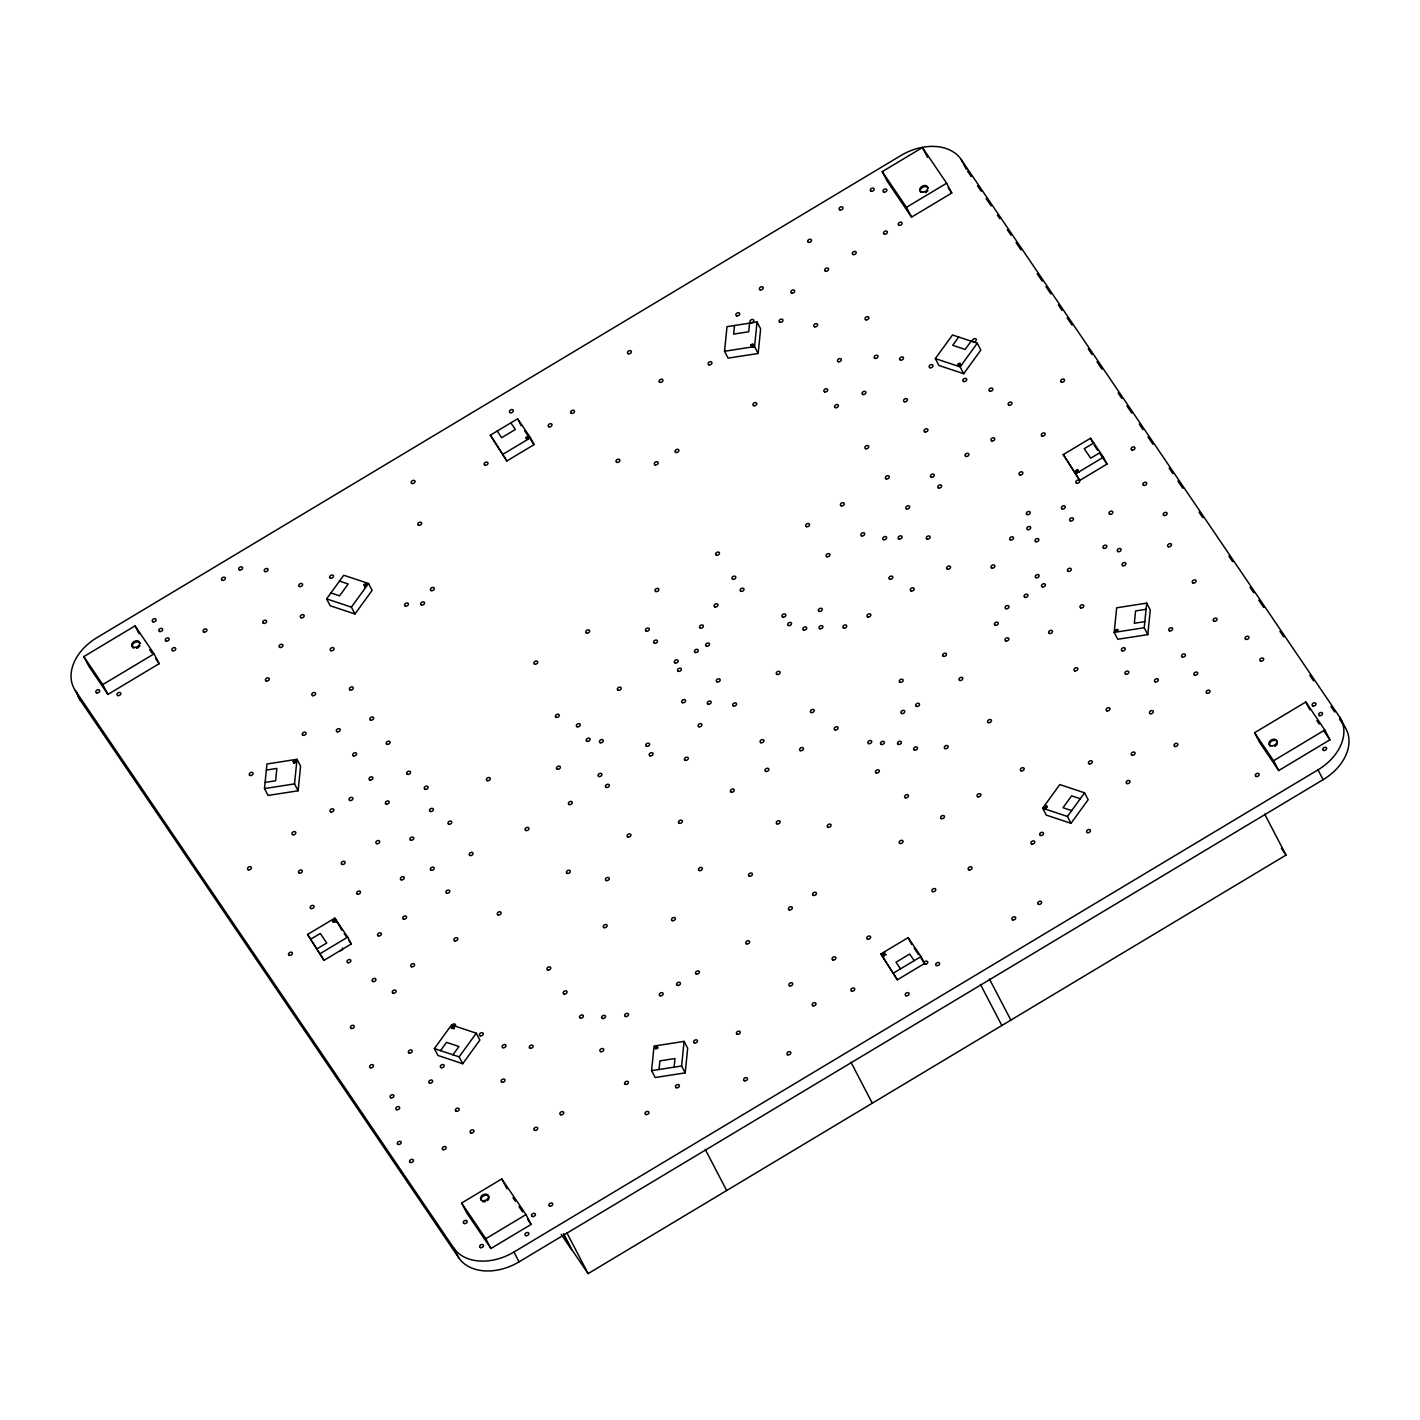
<?xml version="1.0" encoding="UTF-8"?>
<svg xmlns="http://www.w3.org/2000/svg" width="1420" height="1420" viewBox="0 0 1420 1420"><rect width="100%" height="100%" fill="white"/><g stroke="black" fill="none" stroke-linecap="round" stroke-linejoin="round"><path stroke-width="1.5" d="M264.493 788.561L266.96 763.978L296.993 759.309L300.578 766.179L298.111 790.78L268.078 795.448L264.493 788.561L294.526 783.911L298.111 790.78M294.526 783.911L296.993 759.309M651.585 1070.662L654.052 1046.061L684.085 1041.392L687.67 1048.262L685.203 1072.863L655.17 1077.531L651.585 1070.662L681.618 1065.994L685.203 1072.863M724.537 351.255L727.004 326.653L757.037 321.985L760.623 328.872L758.156 353.473L728.105 358.124L724.537 351.255L754.57 346.586L758.156 353.473M659.04 1069.491L659.892 1060.882L674.979 1058.539L674.109 1067.148M734.513 325.499L733.643 334.108L748.731 331.765L749.582 323.156M681.618 1065.994L684.085 1041.392M754.57 346.586L757.037 321.985M1114.185 632.397L1116.67 607.795L1146.703 603.127L1150.271 610.014L1147.804 634.616L1117.771 639.266L1114.185 632.397L1144.218 627.729L1147.804 634.616M1144.218 627.729L1146.703 603.127M293.78 763.339L296.105 761.865M336.007 922.343L335.049 921.047L333.15 922.237M526.5 439.366L529.128 438.034M454.453 1028.825C444.034 1026.163 459.672 1025.151 451.489 1028.577M1079.271 472.203L1077.531 471.032L1077.017 473.339M958.606 365.739L960.133 364.567L961.553 365.526M655.649 1048.812L658.188 1047.8M1115.783 631.208C1122.013 627.232 1110.582 631.509 1118.144 630.196M326.6 598.867L343.764 575.242L368.543 583.496L372.111 590.383L354.964 614.008L330.185 605.754L326.6 598.867L351.379 607.139L354.964 614.008M351.379 607.139L368.543 583.496M434.36 1048.599L451.524 1024.956L476.286 1033.21L479.871 1040.097L462.725 1063.722L437.946 1055.468L434.36 1048.599L459.139 1056.853L462.725 1063.722M935.336 358.586L952.5 334.96L977.279 343.214L980.847 350.083L963.701 373.726L938.922 365.472L935.336 358.586L960.115 366.857L963.701 373.726M440.502 1050.64L446.519 1042.369L458.944 1046.522L452.945 1054.794M958.695 337.019L952.678 345.291L965.121 349.444L971.12 341.173M459.139 1056.853L476.286 1033.21M960.115 366.857L977.279 343.214M1042.653 808.211L1059.817 784.568L1084.578 792.822L1088.164 799.708L1070.999 823.334L1046.238 815.08L1042.653 808.211L1067.432 816.465L1070.999 823.334M1067.432 816.465L1084.578 792.822M753.984 347.208L753.452 345.291L751.499 347.119M882.246 171.642L922.432 147.556L946.643 183.215L951.755 193.031L911.569 217.136L887.358 181.476L882.246 171.642L906.457 207.32L911.569 217.136M83.816 656.608L135.042 625.883L154.035 653.875L159.146 663.69L107.938 694.416L88.927 666.424L83.816 656.608L102.808 684.582L107.938 694.416M490.379 435.141L517.625 418.793L530.494 437.768L534.08 444.637L506.834 460.985L490.379 435.141L506.834 460.985M75.331 690.653L75.384 690.617A47.73 34.275 -27.5 0 1 96.879 637.686L900.972 155.49A47.73 34.275 -27.5 0 1 961.145 159.43L1339.557 716.887L1344.669 726.703A47.73 34.275 -27.5 0 1 1323.12 779.669L519.028 1261.865A47.73 34.275 -27.5 0 1 458.855 1257.925L453.796 1248.073L75.384 690.617L80.443 700.468L458.855 1257.925M102.808 684.582L154.035 653.875M80.443 700.468L80.496 700.433A47.73 34.275 -27.5 0 1 76.84 692.268M906.457 207.32L946.643 183.215M503.248 454.098L530.494 437.768M1063.296 454.578L1090.542 438.248L1103.429 457.204L1106.996 464.091L1079.75 480.422L1063.296 454.578L1079.75 480.422M1093.755 442.987L1084.223 448.702L1090.684 458.216L1100.234 452.501M307.572 934.484L334.818 918.136L347.687 937.111L351.272 943.981L324.026 960.328L307.572 934.484L324.026 960.328M1076.182 473.552L1103.429 457.204M310.767 939.188L320.299 933.472L326.76 942.986L317.228 948.702M320.441 953.459L347.687 937.111M461.606 1203.024L501.792 1178.937L526.003 1214.597L531.115 1224.413L490.929 1248.517L466.718 1212.857L461.606 1203.024L485.817 1238.701L490.929 1248.517M880.897 953.956L908.143 937.608L921.012 956.583L924.597 963.452L897.351 979.8L880.897 953.956L897.351 979.8M1254.588 732.738L1305.814 702.012L1324.807 730.004L1329.919 739.82L1278.71 770.545L1259.717 742.553L1254.588 732.738L1273.598 760.712L1278.71 770.545M893.766 972.931L921.012 956.583M453.743 1248.109L453.796 1248.073A47.73 34.275 -27.5 0 0 513.916 1252.049L1318.008 769.835A47.73 34.275 -27.5 0 0 1339.557 716.887M1273.598 760.712L1324.807 730.004M485.817 1238.701L526.003 1214.597M563.616 1233.873L571.763 1249.529L588.111 1273.616L1286.023 855.088L1264.652 814.033M1146.082 609.286L1135.574 610.919L1134.331 623.273L1144.84 621.64M266.356 770.066L276.864 768.433L275.622 780.787L265.114 782.42M1047.09 806.986L1045.138 808.814M1080.301 798.732L1071.621 795.839L1063.012 807.714L1071.692 810.607M339.504 581.099L348.184 583.993L339.558 595.85L330.895 592.974M367.123 585.164L364.993 585.555L364.656 587.063M883.985 956.565L883.808 954.702L886.293 954.808M967.499 171.092L971.244 176.595M977.475 185.754L981.202 191.256M986.172 198.587L991.16 205.918M997.39 215.095L999.875 218.769M1007.348 229.756L1011.075 235.258M1016.045 242.607L1021.033 249.938M1037.221 273.776L1042.191 281.107M1045.937 286.609L1050.906 293.94M1058.379 304.945L1062.107 310.447M1067.094 317.778L1072.064 325.109M1088.253 348.947L1091.98 354.45M1096.968 361.798L1101.938 369.129M1118.126 392.967L1121.853 398.47M1126.841 405.8L1131.811 413.131M1139.284 424.136L1143.011 429.639M1147.999 436.969L1152.969 444.3M1169.157 468.138L1172.902 473.641M1177.872 480.99L1182.86 488.32M1199.03 512.159L1202.775 517.661M1228.903 556.161L1232.649 561.663M1250.062 587.347L1253.807 592.832M1258.777 600.181L1263.764 607.511M1279.935 631.35L1283.68 636.852M1309.826 675.352L1313.553 680.854M1330.984 706.539L1334.711 712.023M1339.699 719.372L1344.669 726.703M1316.872 720.579L1319.233 724.076M1323.99 731.069L1329.919 739.82M948.134 187.688L951.755 193.031M1094.128 445.117L1097.642 450.282M1099.985 453.743L1106.996 464.091M1281.355 848.202L1286.023 855.088M914.054 947.939L918.74 954.844M921.083 958.287L924.597 963.452M914.214 960.665L909.705 954.027L896.02 962.227L900.528 968.866M524.708 430.846L528.222 436.011M530.565 439.472L534.08 444.637M510.863 422.84L515.371 429.479L501.686 437.68L497.178 431.041M561.131 1234.299L571.639 1249.795L563.509 1234.157M341.9 930.189L334.818 918.136M344.243 933.632L346.586 937.094M348.93 940.537L351.272 943.981M149.65 649.703L152.029 653.2M155.596 658.436L159.146 663.69M512.975 1197.663L515.389 1201.231M519.028 1206.592L522.649 1211.934M527.495 1219.07L531.115 1224.413M1305.814 702.012L1309.914 709.876M1318.008 769.835L1323.12 779.669M961.145 159.43L966.257 169.246M1090.542 438.248L1093.222 443.395M922.432 147.556L927.562 157.371M989.456 979.055L1010.845 1020.11M980.474 984.45L1001.845 1025.506M908.143 937.608L911.711 944.495M517.625 418.793L521.193 425.663M850.917 1062.142L872.288 1103.198M705.278 1149.472L726.667 1190.528M566.74 1232.56L588.111 1273.616M501.792 1178.937L506.922 1188.753M513.969 1252.014L519.028 1261.865M135.042 625.883L139.142 633.746M342.522 948.028A2.077 1.491 -27.5 0 1 339.628 950.637M451.649 1025.861A2.077 1.491 -27.5 0 1 453.761 1023.962A2.077 1.491 -27.5 0 1 455.554 1025.258A2.077 1.491 -27.5 0 1 453.442 1027.157M481.273 1200.379A4.242 3.053 -27.5 0 1 485.374 1195.232A4.242 3.053 -27.5 0 1 488.693 1199.137M488.107 1199.971A4.242 3.053 -27.5 0 1 487.309 1200.699M485.338 1201.657A4.242 3.053 -27.5 0 1 482.427 1201.515M1277.432 743.37A4.242 3.053 -27.5 0 1 1276.491 745.074M1275.71 745.802A4.242 3.053 -27.5 0 1 1274.752 746.37M1270.119 746.121A4.242 3.053 -27.5 0 1 1271.716 741.098A4.242 3.053 -27.5 0 1 1277.29 741.737M927.899 190.546A4.242 3.053 -27.5 0 1 927.313 191.363M926.514 192.09A4.242 3.053 -27.5 0 1 925.574 192.676M920.941 192.428A4.242 3.053 -27.5 0 1 922.538 187.387A4.242 3.053 -27.5 0 1 928.112 188.026M139.87 645.816A4.242 3.053 -27.5 0 1 139.284 646.632M138.503 647.36A4.242 3.053 -27.5 0 1 136.515 648.337M133.604 648.177A4.242 3.053 -27.5 0 1 134.066 642.976A4.242 3.053 -27.5 0 1 140.101 643.295M293.141 761.635C295.094 765.984 297.454 757.428 293.141 761.635M363.857 584.791C365.81 589.158 368.17 580.585 363.857 584.791M332.44 920.852C334.392 925.219 336.753 916.663 332.44 920.852M525.861 437.662C527.814 442.028 530.175 433.455 525.861 437.662M750.825 345.113C752.778 349.462 755.156 340.906 750.825 345.113M654.922 1047.428C656.874 1051.794 659.235 1043.221 654.922 1047.428M957.896 364.372C959.849 368.721 962.21 360.165 957.896 364.372M882.672 953.938C884.624 958.305 886.985 949.749 882.672 953.938M1075.685 470.712C1077.638 475.079 1079.999 466.523 1075.685 470.712M1044.463 806.808C1046.416 811.157 1048.776 802.602 1044.463 806.808M760.907 742.713A2.077 1.491 -27.5 0 0 763.96 740.867A2.077 1.491 -27.5 0 0 761.173 739.944A2.077 1.491 -27.5 0 0 760.907 742.713M777.042 674.447A2.077 1.491 -27.5 0 0 780.112 672.601A2.077 1.491 -27.5 0 0 777.326 671.678A2.077 1.491 -27.5 0 0 777.042 674.447M650.005 755.83A2.077 1.491 -27.5 0 0 653.076 753.984A2.077 1.491 -27.5 0 0 650.271 753.061A2.077 1.491 -27.5 0 0 650.005 755.83M871.117 191.203A2.077 1.491 -27.5 0 0 874.17 189.357A2.077 1.491 -27.5 0 0 871.383 188.434A2.077 1.491 -27.5 0 0 871.117 191.203M172.672 650.75A2.077 1.491 -27.5 0 0 175.743 648.922A2.077 1.491 -27.5 0 0 172.956 647.981A2.077 1.491 -27.5 0 0 172.672 650.75M470.89 1132.982A2.077 1.491 -27.5 0 0 473.96 1131.136A2.077 1.491 -27.5 0 0 471.156 1130.214A2.077 1.491 -27.5 0 0 470.89 1132.982M1260.623 661.116A2.077 1.491 -27.5 0 0 1263.694 659.27A2.077 1.491 -27.5 0 0 1260.907 658.347A2.077 1.491 -27.5 0 0 1260.623 661.116M843.711 628.066A2.077 1.491 -27.5 0 0 846.764 626.22A2.077 1.491 -27.5 0 0 843.977 625.297A2.077 1.491 -27.5 0 0 843.711 628.066M736.643 315.879A2.077 1.491 -27.5 0 0 739.713 314.051A2.077 1.491 -27.5 0 0 736.927 313.11A2.077 1.491 -27.5 0 0 736.643 315.879M299.514 586.566A2.077 1.491 -27.5 0 0 302.584 584.738A2.077 1.491 -27.5 0 0 299.798 583.797A2.077 1.491 -27.5 0 0 299.514 586.566M901.718 713.514A2.077 1.491 -27.5 0 0 904.788 711.686A2.077 1.491 -27.5 0 0 902.002 710.745A2.077 1.491 -27.5 0 0 901.718 713.514M808.477 242.376A2.077 1.491 -27.5 0 0 811.53 240.548A2.077 1.491 -27.5 0 0 808.743 239.607A2.077 1.491 -27.5 0 0 808.477 242.376M899.037 225.301A2.077 1.491 -27.5 0 0 902.108 223.455A2.077 1.491 -27.5 0 0 899.322 222.532A2.077 1.491 -27.5 0 0 899.037 225.301M883.808 192.126A2.077 1.491 -27.5 0 0 886.879 190.28A2.077 1.491 -27.5 0 0 884.092 189.357A2.077 1.491 -27.5 0 0 883.808 192.126M884.341 234.123A2.077 1.491 -27.5 0 0 887.393 232.276A2.077 1.491 -27.5 0 0 884.607 231.353A2.077 1.491 -27.5 0 0 884.341 234.123M838.297 361.709A2.077 1.491 -27.5 0 0 841.35 359.863A2.077 1.491 -27.5 0 0 838.563 358.94A2.077 1.491 -27.5 0 0 838.297 361.709M708.899 364.816A2.077 1.491 -27.5 0 0 711.97 362.987A2.077 1.491 -27.5 0 0 709.183 362.047A2.077 1.491 -27.5 0 0 708.899 364.816M659.856 382.353A2.077 1.491 -27.5 0 0 662.927 380.524A2.077 1.491 -27.5 0 0 660.14 379.584A2.077 1.491 -27.5 0 0 659.856 382.353M571.443 413.362A2.077 1.491 -27.5 0 0 574.514 411.516A2.077 1.491 -27.5 0 0 571.727 410.593A2.077 1.491 -27.5 0 0 571.443 413.362M750.789 322.606A2.077 1.491 -27.5 0 0 753.86 320.778A2.077 1.491 -27.5 0 0 751.073 319.837A2.077 1.491 -27.5 0 0 750.789 322.606M628.35 353.74A2.077 1.491 -27.5 0 0 631.421 351.894A2.077 1.491 -27.5 0 0 628.634 350.971A2.077 1.491 -27.5 0 0 628.35 353.74M510.224 412.688A2.077 1.491 -27.5 0 0 513.294 410.859A2.077 1.491 -27.5 0 0 510.508 409.918A2.077 1.491 -27.5 0 0 510.224 412.688M548.972 426.834A2.077 1.491 -27.5 0 0 552.025 424.988A2.077 1.491 -27.5 0 0 549.238 424.065A2.077 1.491 -27.5 0 0 548.972 426.834M484.93 465.228A2.077 1.491 -27.5 0 0 488.001 463.399A2.077 1.491 -27.5 0 0 485.214 462.459A2.077 1.491 -27.5 0 0 484.93 465.228M412.013 483.474A2.077 1.491 -27.5 0 0 415.084 481.628A2.077 1.491 -27.5 0 0 412.297 480.705A2.077 1.491 -27.5 0 0 412.013 483.474M418.58 525.311A2.077 1.491 -27.5 0 0 421.633 523.483A2.077 1.491 -27.5 0 0 418.847 522.542A2.077 1.491 -27.5 0 0 418.58 525.311M330.434 578.171A2.077 1.491 -27.5 0 0 333.505 576.342A2.077 1.491 -27.5 0 0 330.718 575.402A2.077 1.491 -27.5 0 0 330.434 578.171M330.984 650.715A2.077 1.491 -27.5 0 0 334.055 648.869A2.077 1.491 -27.5 0 0 331.268 647.946A2.077 1.491 -27.5 0 0 330.984 650.715M266.25 680.996A2.077 1.491 -27.5 0 0 269.303 679.168A2.077 1.491 -27.5 0 0 266.516 678.227A2.077 1.491 -27.5 0 0 266.25 680.996M312.595 695.64A2.077 1.491 -27.5 0 0 315.666 693.794A2.077 1.491 -27.5 0 0 312.879 692.871A2.077 1.491 -27.5 0 0 312.595 695.64M303.063 735.258A2.077 1.491 -27.5 0 0 306.134 733.412A2.077 1.491 -27.5 0 0 303.347 732.489A2.077 1.491 -27.5 0 0 303.063 735.258M250.044 775.462A2.077 1.491 -27.5 0 0 253.115 773.616A2.077 1.491 -27.5 0 0 250.328 772.693A2.077 1.491 -27.5 0 0 250.044 775.462M292.768 834.729A2.077 1.491 -27.5 0 0 295.839 832.883A2.077 1.491 -27.5 0 0 293.052 831.96A2.077 1.491 -27.5 0 0 292.768 834.729M299.283 873.122A2.077 1.491 -27.5 0 0 302.353 871.294A2.077 1.491 -27.5 0 0 299.567 870.353A2.077 1.491 -27.5 0 0 299.283 873.122M248.322 869.785A2.077 1.491 -27.5 0 0 251.393 867.939A2.077 1.491 -27.5 0 0 248.606 867.016A2.077 1.491 -27.5 0 0 248.322 869.785M311.033 908.516A2.077 1.491 -27.5 0 0 314.104 906.688A2.077 1.491 -27.5 0 0 311.317 905.747A2.077 1.491 -27.5 0 0 311.033 908.516M289.325 955.305A2.077 1.491 -27.5 0 0 292.396 953.477A2.077 1.491 -27.5 0 0 289.609 952.536A2.077 1.491 -27.5 0 0 289.325 955.305M372.874 981.539A2.077 1.491 -27.5 0 0 375.945 979.711A2.077 1.491 -27.5 0 0 373.158 978.77A2.077 1.491 -27.5 0 0 372.874 981.539M351.219 1028.435A2.077 1.491 -27.5 0 0 354.29 1026.589A2.077 1.491 -27.5 0 0 351.503 1025.666A2.077 1.491 -27.5 0 0 351.219 1028.435M393.056 993.201A2.077 1.491 -27.5 0 0 396.127 991.355A2.077 1.491 -27.5 0 0 393.34 990.432A2.077 1.491 -27.5 0 0 393.056 993.201M378.359 935.957A2.077 1.491 -27.5 0 0 381.412 934.111A2.077 1.491 -27.5 0 0 378.625 933.188A2.077 1.491 -27.5 0 0 378.359 935.957M480.262 1035.801A2.077 1.491 -27.5 0 0 483.315 1033.973A2.077 1.491 -27.5 0 0 480.528 1033.032A2.077 1.491 -27.5 0 0 480.262 1035.801M441.123 1067.68A2.077 1.491 -27.5 0 0 444.194 1065.834A2.077 1.491 -27.5 0 0 441.407 1064.911A2.077 1.491 -27.5 0 0 441.123 1067.68M502.911 1047.711A2.077 1.491 -27.5 0 0 505.981 1045.865A2.077 1.491 -27.5 0 0 503.177 1044.943A2.077 1.491 -27.5 0 0 502.911 1047.711M530.086 1048.226A2.077 1.491 -27.5 0 0 533.157 1046.38A2.077 1.491 -27.5 0 0 530.37 1045.457A2.077 1.491 -27.5 0 0 530.086 1048.226M398.15 1144.431A2.077 1.491 -27.5 0 0 401.221 1142.585A2.077 1.491 -27.5 0 0 398.434 1141.662A2.077 1.491 -27.5 0 0 398.15 1144.431M410.38 1162.447A2.077 1.491 -27.5 0 0 413.451 1160.619A2.077 1.491 -27.5 0 0 410.664 1159.678A2.077 1.491 -27.5 0 0 410.38 1162.447M443.093 1149.65A2.077 1.491 -27.5 0 0 446.164 1147.804A2.077 1.491 -27.5 0 0 443.377 1146.881A2.077 1.491 -27.5 0 0 443.093 1149.65M501.952 1082.182A2.077 1.491 -27.5 0 0 505.023 1080.336A2.077 1.491 -27.5 0 0 502.236 1079.413A2.077 1.491 -27.5 0 0 501.952 1082.182M534.666 1130.373A2.077 1.491 -27.5 0 0 537.736 1128.527A2.077 1.491 -27.5 0 0 534.949 1127.604A2.077 1.491 -27.5 0 0 534.666 1130.373M560.687 1114.753A2.077 1.491 -27.5 0 0 563.758 1112.925A2.077 1.491 -27.5 0 0 560.971 1111.984A2.077 1.491 -27.5 0 0 560.687 1114.753M600.678 1051.67A2.077 1.491 -27.5 0 0 603.748 1049.841A2.077 1.491 -27.5 0 0 600.944 1048.901A2.077 1.491 -27.5 0 0 600.678 1051.67M532.376 1216.496A2.077 1.491 -27.5 0 0 535.429 1214.65A2.077 1.491 -27.5 0 0 532.642 1213.727A2.077 1.491 -27.5 0 0 532.376 1216.496M549.664 1206.112A2.077 1.491 -27.5 0 0 552.735 1204.284A2.077 1.491 -27.5 0 0 549.948 1203.343A2.077 1.491 -27.5 0 0 549.664 1206.112M625.368 1084.383A2.077 1.491 -27.5 0 0 628.439 1082.537A2.077 1.491 -27.5 0 0 625.652 1081.614A2.077 1.491 -27.5 0 0 625.368 1084.383M645.834 1114.54A2.077 1.491 -27.5 0 0 648.904 1112.712A2.077 1.491 -27.5 0 0 646.118 1111.771A2.077 1.491 -27.5 0 0 645.834 1114.54M676.328 1087.72A2.077 1.491 -27.5 0 0 679.399 1085.892A2.077 1.491 -27.5 0 0 676.594 1084.951A2.077 1.491 -27.5 0 0 676.328 1087.72M694.433 1042.955A2.077 1.491 -27.5 0 0 697.504 1041.126A2.077 1.491 -27.5 0 0 694.717 1040.185A2.077 1.491 -27.5 0 0 694.433 1042.955M737.211 1034.257A2.077 1.491 -27.5 0 0 740.281 1032.411A2.077 1.491 -27.5 0 0 737.495 1031.488A2.077 1.491 -27.5 0 0 737.211 1034.257M787.763 1054.794A2.077 1.491 -27.5 0 0 790.833 1052.948A2.077 1.491 -27.5 0 0 788.047 1052.025A2.077 1.491 -27.5 0 0 787.763 1054.794M744.453 1080.78A2.077 1.491 -27.5 0 0 747.506 1078.934A2.077 1.491 -27.5 0 0 744.719 1078.011A2.077 1.491 -27.5 0 0 744.453 1080.78M906.031 995.757A2.077 1.491 -27.5 0 0 909.084 993.911A2.077 1.491 -27.5 0 0 906.297 992.988A2.077 1.491 -27.5 0 0 906.031 995.757M867.584 939.135A2.077 1.491 -27.5 0 0 870.655 937.289A2.077 1.491 -27.5 0 0 867.868 936.366A2.077 1.491 -27.5 0 0 867.584 939.135M832.848 959.956A2.077 1.491 -27.5 0 0 835.918 958.127A2.077 1.491 -27.5 0 0 833.132 957.186A2.077 1.491 -27.5 0 0 832.848 959.956M789.662 985.853A2.077 1.491 -27.5 0 0 792.733 984.024A2.077 1.491 -27.5 0 0 789.946 983.084A2.077 1.491 -27.5 0 0 789.662 985.853M1040.452 835.457A2.077 1.491 -27.5 0 0 1043.522 833.611A2.077 1.491 -27.5 0 0 1040.736 832.688A2.077 1.491 -27.5 0 0 1040.452 835.457M1012.691 919.911A2.077 1.491 -27.5 0 0 1015.744 918.066A2.077 1.491 -27.5 0 0 1012.957 917.143A2.077 1.491 -27.5 0 0 1012.691 919.911M1038.57 904.398A2.077 1.491 -27.5 0 0 1041.641 902.552A2.077 1.491 -27.5 0 0 1038.836 901.629A2.077 1.491 -27.5 0 0 1038.57 904.398M1031.719 844.03A2.077 1.491 -27.5 0 0 1034.79 842.202A2.077 1.491 -27.5 0 0 1031.985 841.261A2.077 1.491 -27.5 0 0 1031.719 844.03M1089.246 763.889A2.077 1.491 -27.5 0 0 1092.317 762.043A2.077 1.491 -27.5 0 0 1089.531 761.12A2.077 1.491 -27.5 0 0 1089.246 763.889M1087.436 832.635A2.077 1.491 -27.5 0 0 1090.507 830.806A2.077 1.491 -27.5 0 0 1087.702 829.866A2.077 1.491 -27.5 0 0 1087.436 832.635M1126.965 783.574A2.077 1.491 -27.5 0 0 1130.036 781.745A2.077 1.491 -27.5 0 0 1127.249 780.805A2.077 1.491 -27.5 0 0 1126.965 783.574M1106.926 710.852A2.077 1.491 -27.5 0 0 1109.996 709.006A2.077 1.491 -27.5 0 0 1107.192 708.083A2.077 1.491 -27.5 0 0 1106.926 710.852M1150.253 713.692A2.077 1.491 -27.5 0 0 1153.324 711.846A2.077 1.491 -27.5 0 0 1150.537 710.923A2.077 1.491 -27.5 0 0 1150.253 713.692M1132.024 755.174A2.077 1.491 -27.5 0 0 1135.095 753.346A2.077 1.491 -27.5 0 0 1132.308 752.405A2.077 1.491 -27.5 0 0 1132.024 755.174M1174.819 746.476A2.077 1.491 -27.5 0 0 1177.872 744.63A2.077 1.491 -27.5 0 0 1175.085 743.707A2.077 1.491 -27.5 0 0 1174.819 746.476M1319.499 715.627A2.077 1.491 -27.5 0 0 1322.553 713.798A2.077 1.491 -27.5 0 0 1319.766 712.858A2.077 1.491 -27.5 0 0 1319.499 715.627M1312.932 705.953A2.077 1.491 -27.5 0 0 1315.985 704.125A2.077 1.491 -27.5 0 0 1313.198 703.184A2.077 1.491 -27.5 0 0 1312.932 705.953M1206.947 693.297A2.077 1.491 -27.5 0 0 1210.017 691.451A2.077 1.491 -27.5 0 0 1207.231 690.528A2.077 1.491 -27.5 0 0 1206.947 693.297M1194.664 675.174A2.077 1.491 -27.5 0 0 1197.717 673.346A2.077 1.491 -27.5 0 0 1194.93 672.405A2.077 1.491 -27.5 0 0 1194.664 675.174M1182.363 657.069A2.077 1.491 -27.5 0 0 1185.434 655.223A2.077 1.491 -27.5 0 0 1182.629 654.3A2.077 1.491 -27.5 0 0 1182.363 657.069M1155.276 681.848A2.077 1.491 -27.5 0 0 1158.347 680.003A2.077 1.491 -27.5 0 0 1155.56 679.079A2.077 1.491 -27.5 0 0 1155.276 681.848M1169.547 630.853A2.077 1.491 -27.5 0 0 1172.618 629.007A2.077 1.491 -27.5 0 0 1169.831 628.084A2.077 1.491 -27.5 0 0 1169.547 630.853M1125.74 674.198A2.077 1.491 -27.5 0 0 1128.811 672.352A2.077 1.491 -27.5 0 0 1126.024 671.429A2.077 1.491 -27.5 0 0 1125.74 674.198M1122.173 650.857A2.077 1.491 -27.5 0 0 1125.244 649.011A2.077 1.491 -27.5 0 0 1122.439 648.088A2.077 1.491 -27.5 0 0 1122.173 650.857M1118.055 551.617A2.077 1.491 -27.5 0 0 1121.125 549.771A2.077 1.491 -27.5 0 0 1118.339 548.848A2.077 1.491 -27.5 0 0 1118.055 551.617M1122.83 565.71A2.077 1.491 -27.5 0 0 1125.9 563.864A2.077 1.491 -27.5 0 0 1123.113 562.941A2.077 1.491 -27.5 0 0 1122.83 565.71M1168.447 546.753A2.077 1.491 -27.5 0 0 1171.5 544.925A2.077 1.491 -27.5 0 0 1168.713 543.984A2.077 1.491 -27.5 0 0 1168.447 546.753M1193.031 582.999A2.077 1.491 -27.5 0 0 1196.101 581.153A2.077 1.491 -27.5 0 0 1193.315 580.23A2.077 1.491 -27.5 0 0 1193.031 582.999M1103.748 548.315A2.077 1.491 -27.5 0 0 1106.819 546.487A2.077 1.491 -27.5 0 0 1104.032 545.546A2.077 1.491 -27.5 0 0 1103.748 548.315M1068.213 571.372A2.077 1.491 -27.5 0 0 1071.283 569.526A2.077 1.491 -27.5 0 0 1068.497 568.603A2.077 1.491 -27.5 0 0 1068.213 571.372M1042.333 586.886A2.077 1.491 -27.5 0 0 1045.404 585.04A2.077 1.491 -27.5 0 0 1042.6 584.117A2.077 1.491 -27.5 0 0 1042.333 586.886M1074.798 670.861A2.077 1.491 -27.5 0 0 1077.851 669.015A2.077 1.491 -27.5 0 0 1075.064 668.092A2.077 1.491 -27.5 0 0 1074.798 670.861M1049.416 633.48A2.077 1.491 -27.5 0 0 1052.486 631.651A2.077 1.491 -27.5 0 0 1049.699 630.711A2.077 1.491 -27.5 0 0 1049.416 633.48M1080.744 607.902A2.077 1.491 -27.5 0 0 1083.815 606.056A2.077 1.491 -27.5 0 0 1081.028 605.133A2.077 1.491 -27.5 0 0 1080.744 607.902M1109.783 514.271A2.077 1.491 -27.5 0 0 1112.836 512.442A2.077 1.491 -27.5 0 0 1110.049 511.502A2.077 1.491 -27.5 0 0 1109.783 514.271M1131.9 450.016A2.077 1.491 -27.5 0 0 1134.97 448.188A2.077 1.491 -27.5 0 0 1132.184 447.247A2.077 1.491 -27.5 0 0 1131.9 450.016M1143.668 485.409A2.077 1.491 -27.5 0 0 1146.721 483.563A2.077 1.491 -27.5 0 0 1143.934 482.64A2.077 1.491 -27.5 0 0 1143.668 485.409M1164.081 515.478A2.077 1.491 -27.5 0 0 1167.133 513.632A2.077 1.491 -27.5 0 0 1164.347 512.709A2.077 1.491 -27.5 0 0 1164.081 515.478M1061.486 382.14A2.077 1.491 -27.5 0 0 1064.556 380.294A2.077 1.491 -27.5 0 0 1061.769 379.371A2.077 1.491 -27.5 0 0 1061.486 382.14M1008.928 405.25A2.077 1.491 -27.5 0 0 1011.998 403.404A2.077 1.491 -27.5 0 0 1009.212 402.481A2.077 1.491 -27.5 0 0 1008.928 405.25M989.829 391.21A2.077 1.491 -27.5 0 0 992.882 389.382A2.077 1.491 -27.5 0 0 990.095 388.441A2.077 1.491 -27.5 0 0 989.829 391.21M963.683 381.536A2.077 1.491 -27.5 0 0 966.754 379.69A2.077 1.491 -27.5 0 0 963.967 378.749A2.077 1.491 -27.5 0 0 963.683 381.536M973.286 341.741A2.077 1.491 -27.5 0 0 976.356 339.895A2.077 1.491 -27.5 0 0 973.57 338.972A2.077 1.491 -27.5 0 0 973.286 341.741M929.976 367.709A2.077 1.491 -27.5 0 0 933.046 365.881A2.077 1.491 -27.5 0 0 930.242 364.94A2.077 1.491 -27.5 0 0 929.976 367.709M900.44 360.077A2.077 1.491 -27.5 0 0 903.51 358.23A2.077 1.491 -27.5 0 0 900.706 357.308A2.077 1.491 -27.5 0 0 900.44 360.077M874.951 358.39A2.077 1.491 -27.5 0 0 878.021 356.562A2.077 1.491 -27.5 0 0 875.235 355.621A2.077 1.491 -27.5 0 0 874.951 358.39M865.827 319.82A2.077 1.491 -27.5 0 0 868.898 317.991A2.077 1.491 -27.5 0 0 866.111 317.05A2.077 1.491 -27.5 0 0 865.827 319.82M947.477 569.154A2.077 1.491 -27.5 0 0 950.548 567.326A2.077 1.491 -27.5 0 0 947.761 566.385A2.077 1.491 -27.5 0 0 947.477 569.154M927.065 539.085A2.077 1.491 -27.5 0 0 930.135 537.257A2.077 1.491 -27.5 0 0 927.349 536.316A2.077 1.491 -27.5 0 0 927.065 539.085M991.799 568.071A2.077 1.491 -27.5 0 0 994.87 566.243A2.077 1.491 -27.5 0 0 992.083 565.302A2.077 1.491 -27.5 0 0 991.799 568.071M889.719 579.236A2.077 1.491 -27.5 0 0 892.789 577.39A2.077 1.491 -27.5 0 0 890.003 576.467A2.077 1.491 -27.5 0 0 889.719 579.236M819.162 611.399A2.077 1.491 -27.5 0 0 822.233 609.571A2.077 1.491 -27.5 0 0 819.447 608.63A2.077 1.491 -27.5 0 0 819.162 611.399M708.101 704.178A2.077 1.491 -27.5 0 0 711.154 702.332A2.077 1.491 -27.5 0 0 708.367 701.409A2.077 1.491 -27.5 0 0 708.101 704.178M717.153 681.937A2.077 1.491 -27.5 0 0 720.206 680.091A2.077 1.491 -27.5 0 0 717.419 679.168A2.077 1.491 -27.5 0 0 717.153 681.937M682.541 702.687A2.077 1.491 -27.5 0 0 685.611 700.841A2.077 1.491 -27.5 0 0 682.825 699.918A2.077 1.491 -27.5 0 0 682.541 702.687M698.906 726.774A2.077 1.491 -27.5 0 0 701.959 724.928A2.077 1.491 -27.5 0 0 699.172 724.005A2.077 1.491 -27.5 0 0 698.906 726.774M733.501 706.024A2.077 1.491 -27.5 0 0 736.572 704.178A2.077 1.491 -27.5 0 0 733.785 703.255A2.077 1.491 -27.5 0 0 733.501 706.024M685.256 760.321A2.077 1.491 -27.5 0 0 688.309 758.475A2.077 1.491 -27.5 0 0 685.523 757.552A2.077 1.491 -27.5 0 0 685.256 760.321M606.251 787.408A2.077 1.491 -27.5 0 0 609.322 785.562A2.077 1.491 -27.5 0 0 606.535 784.639A2.077 1.491 -27.5 0 0 606.251 787.408M598.849 776.491A2.077 1.491 -27.5 0 0 601.92 774.663A2.077 1.491 -27.5 0 0 599.134 773.722A2.077 1.491 -27.5 0 0 598.849 776.491M587.028 741.275A2.077 1.491 -27.5 0 0 590.099 739.447A2.077 1.491 -27.5 0 0 587.294 738.506A2.077 1.491 -27.5 0 0 587.028 741.275M557.314 769.232A2.077 1.491 -27.5 0 0 560.385 767.403A2.077 1.491 -27.5 0 0 557.598 766.463A2.077 1.491 -27.5 0 0 557.314 769.232M577.177 726.774A2.077 1.491 -27.5 0 0 580.247 724.928A2.077 1.491 -27.5 0 0 577.443 724.005A2.077 1.491 -27.5 0 0 577.177 726.774M618.161 690.297A2.077 1.491 -27.5 0 0 621.232 688.469A2.077 1.491 -27.5 0 0 618.446 687.528A2.077 1.491 -27.5 0 0 618.161 690.297M654.425 643.189A2.077 1.491 -27.5 0 0 657.495 641.361A2.077 1.491 -27.5 0 0 654.709 640.42A2.077 1.491 -27.5 0 0 654.425 643.189M714.917 606.926A2.077 1.491 -27.5 0 0 717.987 605.08A2.077 1.491 -27.5 0 0 715.201 604.157A2.077 1.491 -27.5 0 0 714.917 606.926M740.938 591.323A2.077 1.491 -27.5 0 0 744.009 589.477A2.077 1.491 -27.5 0 0 741.222 588.554A2.077 1.491 -27.5 0 0 740.938 591.323M716.408 555.184A2.077 1.491 -27.5 0 0 719.478 553.338A2.077 1.491 -27.5 0 0 716.692 552.416A2.077 1.491 -27.5 0 0 716.408 555.184M655.791 591.536A2.077 1.491 -27.5 0 0 658.844 589.691A2.077 1.491 -27.5 0 0 656.058 588.767A2.077 1.491 -27.5 0 0 655.791 591.536M586.584 633.036A2.077 1.491 -27.5 0 0 589.655 631.19A2.077 1.491 -27.5 0 0 586.851 630.267A2.077 1.491 -27.5 0 0 586.584 633.036M534.683 664.169A2.077 1.491 -27.5 0 0 537.736 662.323A2.077 1.491 -27.5 0 0 534.949 661.4A2.077 1.491 -27.5 0 0 534.683 664.169M851.68 991.107A2.077 1.491 -27.5 0 0 854.751 989.261A2.077 1.491 -27.5 0 0 851.965 988.338A2.077 1.491 -27.5 0 0 851.68 991.107M812.968 1005.786A2.077 1.491 -27.5 0 0 816.021 1003.94A2.077 1.491 -27.5 0 0 813.234 1003.017A2.077 1.491 -27.5 0 0 812.968 1005.786M835.013 729.898A2.077 1.491 -27.5 0 0 838.084 728.052A2.077 1.491 -27.5 0 0 835.279 727.129A2.077 1.491 -27.5 0 0 835.013 729.898M679.292 823.28A2.077 1.491 -27.5 0 0 682.363 821.434A2.077 1.491 -27.5 0 0 679.577 820.511A2.077 1.491 -27.5 0 0 679.292 823.28M627.871 837.037A2.077 1.491 -27.5 0 0 630.941 835.191A2.077 1.491 -27.5 0 0 628.155 834.268A2.077 1.491 -27.5 0 0 627.871 837.037M567.254 873.389A2.077 1.491 -27.5 0 0 570.325 871.543A2.077 1.491 -27.5 0 0 567.521 870.62A2.077 1.491 -27.5 0 0 567.254 873.389M569.207 804.554A2.077 1.491 -27.5 0 0 572.278 802.708A2.077 1.491 -27.5 0 0 569.491 801.785A2.077 1.491 -27.5 0 0 569.207 804.554M525.879 830.522A2.077 1.491 -27.5 0 0 528.95 828.694A2.077 1.491 -27.5 0 0 526.163 827.753A2.077 1.491 -27.5 0 0 525.879 830.522M580.354 1018.087A2.077 1.491 -27.5 0 0 583.425 1016.241A2.077 1.491 -27.5 0 0 580.638 1015.318A2.077 1.491 -27.5 0 0 580.354 1018.087M564.006 993.982A2.077 1.491 -27.5 0 0 567.077 992.154A2.077 1.491 -27.5 0 0 564.29 991.213A2.077 1.491 -27.5 0 0 564.006 993.982M547.712 969.984A2.077 1.491 -27.5 0 0 550.783 968.156A2.077 1.491 -27.5 0 0 547.996 967.215A2.077 1.491 -27.5 0 0 547.712 969.984M409.173 1053.072A2.077 1.491 -27.5 0 0 412.244 1051.244A2.077 1.491 -27.5 0 0 409.439 1050.303A2.077 1.491 -27.5 0 0 409.173 1053.072M429.586 1083.14A2.077 1.491 -27.5 0 0 432.639 1081.312A2.077 1.491 -27.5 0 0 429.852 1080.371A2.077 1.491 -27.5 0 0 429.586 1083.14M390.855 1097.82A2.077 1.491 -27.5 0 0 393.926 1095.992A2.077 1.491 -27.5 0 0 391.139 1095.051A2.077 1.491 -27.5 0 0 390.855 1097.82M370.442 1067.751A2.077 1.491 -27.5 0 0 373.513 1065.923A2.077 1.491 -27.5 0 0 370.726 1064.982A2.077 1.491 -27.5 0 0 370.442 1067.751M347.811 962.689A2.077 1.491 -27.5 0 0 350.882 960.843A2.077 1.491 -27.5 0 0 348.077 959.92A2.077 1.491 -27.5 0 0 347.811 962.689M498.047 914.888A2.077 1.491 -27.5 0 0 501.118 913.06A2.077 1.491 -27.5 0 0 498.331 912.119A2.077 1.491 -27.5 0 0 498.047 914.888M454.719 940.874A2.077 1.491 -27.5 0 0 457.79 939.028A2.077 1.491 -27.5 0 0 455.003 938.105A2.077 1.491 -27.5 0 0 454.719 940.874M411.534 966.771A2.077 1.491 -27.5 0 0 414.604 964.925A2.077 1.491 -27.5 0 0 411.818 964.002A2.077 1.491 -27.5 0 0 411.534 966.771M446.714 893.216A2.077 1.491 -27.5 0 0 449.785 891.387A2.077 1.491 -27.5 0 0 446.998 890.447A2.077 1.491 -27.5 0 0 446.714 893.216M403.529 919.113A2.077 1.491 -27.5 0 0 406.599 917.284A2.077 1.491 -27.5 0 0 403.812 916.344A2.077 1.491 -27.5 0 0 403.529 919.113M470.002 855.497A2.077 1.491 -27.5 0 0 473.073 853.668A2.077 1.491 -27.5 0 0 470.268 852.728A2.077 1.491 -27.5 0 0 470.002 855.497M448.755 824.203A2.077 1.491 -27.5 0 0 451.826 822.357A2.077 1.491 -27.5 0 0 449.022 821.434A2.077 1.491 -27.5 0 0 448.755 824.203M425.059 789.289A2.077 1.491 -27.5 0 0 428.13 787.461A2.077 1.491 -27.5 0 0 425.325 786.52A2.077 1.491 -27.5 0 0 425.059 789.289M401.203 879.814A2.077 1.491 -27.5 0 0 404.274 877.968A2.077 1.491 -27.5 0 0 401.469 877.045A2.077 1.491 -27.5 0 0 401.203 879.814M376.673 843.675A2.077 1.491 -27.5 0 0 379.726 841.829A2.077 1.491 -27.5 0 0 376.939 840.906A2.077 1.491 -27.5 0 0 376.673 843.675M349.852 800.49A2.077 1.491 -27.5 0 0 352.923 798.661A2.077 1.491 -27.5 0 0 350.136 797.721A2.077 1.491 -27.5 0 0 349.852 800.49M421.474 604.991A2.077 1.491 -27.5 0 0 424.544 603.145A2.077 1.491 -27.5 0 0 421.758 602.222A2.077 1.491 -27.5 0 0 421.474 604.991M655.117 464.872A2.077 1.491 -27.5 0 0 658.17 463.044A2.077 1.491 -27.5 0 0 655.383 462.103A2.077 1.491 -27.5 0 0 655.117 464.872M616.795 462.37A2.077 1.491 -27.5 0 0 619.865 460.524A2.077 1.491 -27.5 0 0 617.061 459.601A2.077 1.491 -27.5 0 0 616.795 462.37M968.972 869.91A2.077 1.491 -27.5 0 0 972.043 868.082A2.077 1.491 -27.5 0 0 969.239 867.141A2.077 1.491 -27.5 0 0 968.972 869.91M932.727 891.653A2.077 1.491 -27.5 0 0 935.798 889.808A2.077 1.491 -27.5 0 0 933.011 888.884A2.077 1.491 -27.5 0 0 932.727 891.653M1021.14 770.829A2.077 1.491 -27.5 0 0 1024.193 769.001A2.077 1.491 -27.5 0 0 1021.406 768.06A2.077 1.491 -27.5 0 0 1021.14 770.829M941.442 818.63A2.077 1.491 -27.5 0 0 944.495 816.784A2.077 1.491 -27.5 0 0 941.708 815.861A2.077 1.491 -27.5 0 0 941.442 818.63M900.014 843.462A2.077 1.491 -27.5 0 0 903.084 841.616A2.077 1.491 -27.5 0 0 900.298 840.693A2.077 1.491 -27.5 0 0 900.014 843.462M876.3 772.941A2.077 1.491 -27.5 0 0 879.37 771.096A2.077 1.491 -27.5 0 0 876.584 770.172A2.077 1.491 -27.5 0 0 876.3 772.941M905.428 797.774A2.077 1.491 -27.5 0 0 908.498 795.946A2.077 1.491 -27.5 0 0 905.711 795.005A2.077 1.491 -27.5 0 0 905.428 797.774M813.376 895.416A2.077 1.491 -27.5 0 0 816.447 893.588A2.077 1.491 -27.5 0 0 813.66 892.647A2.077 1.491 -27.5 0 0 813.376 895.416M789.272 909.883A2.077 1.491 -27.5 0 0 792.342 908.037A2.077 1.491 -27.5 0 0 789.538 907.114A2.077 1.491 -27.5 0 0 789.272 909.883M746.601 943.874A2.077 1.491 -27.5 0 0 749.671 942.046A2.077 1.491 -27.5 0 0 746.867 941.105A2.077 1.491 -27.5 0 0 746.601 943.874M696.332 974.031A2.077 1.491 -27.5 0 0 699.403 972.185A2.077 1.491 -27.5 0 0 696.599 971.262A2.077 1.491 -27.5 0 0 696.332 974.031M660.087 995.757A2.077 1.491 -27.5 0 0 663.158 993.911A2.077 1.491 -27.5 0 0 660.371 992.988A2.077 1.491 -27.5 0 0 660.087 995.757M828.055 827.239A2.077 1.491 -27.5 0 0 831.108 825.393A2.077 1.491 -27.5 0 0 828.322 824.47A2.077 1.491 -27.5 0 0 828.055 827.239M749.334 876.175A2.077 1.491 -27.5 0 0 752.387 874.329A2.077 1.491 -27.5 0 0 749.6 873.406A2.077 1.491 -27.5 0 0 749.334 876.175M672.334 920.621A2.077 1.491 -27.5 0 0 675.405 918.775A2.077 1.491 -27.5 0 0 672.618 917.835A2.077 1.491 -27.5 0 0 672.334 920.621M777.095 823.884A2.077 1.491 -27.5 0 0 780.166 822.056A2.077 1.491 -27.5 0 0 777.361 821.115A2.077 1.491 -27.5 0 0 777.095 823.884M699.297 870.549A2.077 1.491 -27.5 0 0 702.367 868.703A2.077 1.491 -27.5 0 0 699.581 867.78A2.077 1.491 -27.5 0 0 699.297 870.549M604.086 927.65A2.077 1.491 -27.5 0 0 607.139 925.805A2.077 1.491 -27.5 0 0 604.352 924.881A2.077 1.491 -27.5 0 0 604.086 927.65M867.797 616.954A2.077 1.491 -27.5 0 0 870.851 615.109A2.077 1.491 -27.5 0 0 868.064 614.185A2.077 1.491 -27.5 0 0 867.797 616.954M911.107 590.968A2.077 1.491 -27.5 0 0 914.178 589.122A2.077 1.491 -27.5 0 0 911.392 588.199A2.077 1.491 -27.5 0 0 911.107 590.968M906.599 508.928A2.077 1.491 -27.5 0 0 909.67 507.082A2.077 1.491 -27.5 0 0 906.883 506.159A2.077 1.491 -27.5 0 0 906.599 508.928M886.186 478.859A2.077 1.491 -27.5 0 0 889.257 477.013A2.077 1.491 -27.5 0 0 886.471 476.091A2.077 1.491 -27.5 0 0 886.186 478.859M865.703 448.702A2.077 1.491 -27.5 0 0 868.774 446.856A2.077 1.491 -27.5 0 0 865.987 445.933A2.077 1.491 -27.5 0 0 865.703 448.702M835.351 407.646A2.077 1.491 -27.5 0 0 838.421 405.8A2.077 1.491 -27.5 0 0 835.634 404.877A2.077 1.491 -27.5 0 0 835.351 407.646M824.665 391.902A2.077 1.491 -27.5 0 0 827.736 390.056A2.077 1.491 -27.5 0 0 824.949 389.133A2.077 1.491 -27.5 0 0 824.665 391.902M862.845 394.494A2.077 1.491 -27.5 0 0 865.916 392.648A2.077 1.491 -27.5 0 0 863.129 391.725A2.077 1.491 -27.5 0 0 862.845 394.494M904.38 401.753A2.077 1.491 -27.5 0 0 907.451 399.908A2.077 1.491 -27.5 0 0 904.664 398.984A2.077 1.491 -27.5 0 0 904.38 401.753M924.864 431.911A2.077 1.491 -27.5 0 0 927.934 430.065A2.077 1.491 -27.5 0 0 925.13 429.142A2.077 1.491 -27.5 0 0 924.864 431.911M931.254 477.191A2.077 1.491 -27.5 0 0 934.324 475.345A2.077 1.491 -27.5 0 0 931.538 474.422A2.077 1.491 -27.5 0 0 931.254 477.191M779.882 322.251A2.077 1.491 -27.5 0 0 782.952 320.423A2.077 1.491 -27.5 0 0 780.166 319.482A2.077 1.491 -27.5 0 0 779.882 322.251M760.197 289.875A2.077 1.491 -27.5 0 0 763.268 288.047A2.077 1.491 -27.5 0 0 760.481 287.106A2.077 1.491 -27.5 0 0 760.197 289.875M853.154 254.553A2.077 1.491 -27.5 0 0 856.224 252.724A2.077 1.491 -27.5 0 0 853.438 251.784A2.077 1.491 -27.5 0 0 853.154 254.553M239.554 569.952A2.077 1.491 -27.5 0 0 242.607 568.106A2.077 1.491 -27.5 0 0 239.82 567.183A2.077 1.491 -27.5 0 0 239.554 569.952M265.025 571.621A2.077 1.491 -27.5 0 0 268.096 569.775A2.077 1.491 -27.5 0 0 265.309 568.852A2.077 1.491 -27.5 0 0 265.025 571.621M301.147 617.771A2.077 1.491 -27.5 0 0 304.2 615.925A2.077 1.491 -27.5 0 0 301.413 615.002A2.077 1.491 -27.5 0 0 301.147 617.771M263.534 623.362A2.077 1.491 -27.5 0 0 266.605 621.516A2.077 1.491 -27.5 0 0 263.818 620.593A2.077 1.491 -27.5 0 0 263.534 623.362M279.9 647.449A2.077 1.491 -27.5 0 0 282.953 645.621A2.077 1.491 -27.5 0 0 280.166 644.68A2.077 1.491 -27.5 0 0 279.9 647.449M350.207 690.049A2.077 1.491 -27.5 0 0 353.278 688.203A2.077 1.491 -27.5 0 0 350.474 687.28A2.077 1.491 -27.5 0 0 350.207 690.049M337.126 731.779A2.077 1.491 -27.5 0 0 340.196 729.933A2.077 1.491 -27.5 0 0 337.41 729.01A2.077 1.491 -27.5 0 0 337.126 731.779M370.62 720.117A2.077 1.491 -27.5 0 0 373.691 718.272A2.077 1.491 -27.5 0 0 370.886 717.348A2.077 1.491 -27.5 0 0 370.62 720.117M353.491 755.866A2.077 1.491 -27.5 0 0 356.562 754.038A2.077 1.491 -27.5 0 0 353.757 753.097A2.077 1.491 -27.5 0 0 353.491 755.866M387.039 744.293A2.077 1.491 -27.5 0 0 390.109 742.465A2.077 1.491 -27.5 0 0 387.305 741.524A2.077 1.491 -27.5 0 0 387.039 744.293M369.839 779.971A2.077 1.491 -27.5 0 0 372.91 778.124A2.077 1.491 -27.5 0 0 370.123 777.202A2.077 1.491 -27.5 0 0 369.839 779.971M407.451 774.361A2.077 1.491 -27.5 0 0 410.504 772.533A2.077 1.491 -27.5 0 0 407.717 771.592A2.077 1.491 -27.5 0 0 407.451 774.361M386.204 804.057A2.077 1.491 -27.5 0 0 389.257 802.211A2.077 1.491 -27.5 0 0 386.471 801.288A2.077 1.491 -27.5 0 0 386.204 804.057M410.735 840.196A2.077 1.491 -27.5 0 0 413.788 838.35A2.077 1.491 -27.5 0 0 411.001 837.427A2.077 1.491 -27.5 0 0 410.735 840.196M430.349 811.477A2.077 1.491 -27.5 0 0 433.402 809.648A2.077 1.491 -27.5 0 0 430.615 808.708A2.077 1.491 -27.5 0 0 430.349 811.477M431.147 870.265A2.077 1.491 -27.5 0 0 434.2 868.419A2.077 1.491 -27.5 0 0 431.414 867.496A2.077 1.491 -27.5 0 0 431.147 870.265M487.255 780.68A2.077 1.491 -27.5 0 0 490.326 778.852A2.077 1.491 -27.5 0 0 487.539 777.911A2.077 1.491 -27.5 0 0 487.255 780.68M556.196 717.331A2.077 1.491 -27.5 0 0 559.267 715.485A2.077 1.491 -27.5 0 0 556.48 714.562A2.077 1.491 -27.5 0 0 556.196 717.331M96.631 692.889A2.077 1.491 -27.5 0 0 99.684 691.061A2.077 1.491 -27.5 0 0 96.897 690.12A2.077 1.491 -27.5 0 0 96.631 692.889M117.789 695.552A2.077 1.491 -27.5 0 0 120.86 693.705A2.077 1.491 -27.5 0 0 118.073 692.783A2.077 1.491 -27.5 0 0 117.789 695.552M525.808 1235.649A2.077 1.491 -27.5 0 0 528.879 1233.803A2.077 1.491 -27.5 0 0 526.092 1232.88A2.077 1.491 -27.5 0 0 525.808 1235.649M839.912 209.911A2.077 1.491 -27.5 0 0 842.983 208.065A2.077 1.491 -27.5 0 0 840.196 207.142A2.077 1.491 -27.5 0 0 839.912 209.911M222.248 580.318A2.077 1.491 -27.5 0 0 225.318 578.49A2.077 1.491 -27.5 0 0 222.532 577.549A2.077 1.491 -27.5 0 0 222.248 580.318M396.624 1109.712A2.077 1.491 -27.5 0 0 399.695 1107.866A2.077 1.491 -27.5 0 0 396.908 1106.943A2.077 1.491 -27.5 0 0 396.624 1109.712M456.139 1111.256A2.077 1.491 -27.5 0 0 459.21 1109.428A2.077 1.491 -27.5 0 0 456.423 1108.487A2.077 1.491 -27.5 0 0 456.139 1111.256M800.401 750.647A2.077 1.491 -27.5 0 0 803.471 748.819A2.077 1.491 -27.5 0 0 800.685 747.878A2.077 1.491 -27.5 0 0 800.401 750.647M765.806 771.397A2.077 1.491 -27.5 0 0 768.877 769.569A2.077 1.491 -27.5 0 0 766.09 768.628A2.077 1.491 -27.5 0 0 765.806 771.397M731.211 792.147A2.077 1.491 -27.5 0 0 734.264 790.319A2.077 1.491 -27.5 0 0 731.477 789.378A2.077 1.491 -27.5 0 0 731.211 792.147M988.426 722.656A2.077 1.491 -27.5 0 0 991.497 720.81A2.077 1.491 -27.5 0 0 988.693 719.887A2.077 1.491 -27.5 0 0 988.426 722.656M959.778 680.446A2.077 1.491 -27.5 0 0 962.831 678.6A2.077 1.491 -27.5 0 0 960.044 677.677A2.077 1.491 -27.5 0 0 959.778 680.446M1214.029 621.25A2.077 1.491 -27.5 0 0 1217.1 619.422A2.077 1.491 -27.5 0 0 1214.295 618.481A2.077 1.491 -27.5 0 0 1214.029 621.25M1245.89 639.39A2.077 1.491 -27.5 0 0 1248.961 637.544A2.077 1.491 -27.5 0 0 1246.156 636.621A2.077 1.491 -27.5 0 0 1245.89 639.39M203.876 632.042A2.077 1.491 -27.5 0 0 206.947 630.214A2.077 1.491 -27.5 0 0 204.16 629.273A2.077 1.491 -27.5 0 0 203.876 632.042M159.608 631.509A2.077 1.491 -27.5 0 0 162.679 629.663A2.077 1.491 -27.5 0 0 159.892 628.74A2.077 1.491 -27.5 0 0 159.608 631.509M357.467 894.156A2.077 1.491 -27.5 0 0 360.52 892.328A2.077 1.491 -27.5 0 0 357.733 891.387A2.077 1.491 -27.5 0 0 357.467 894.156M342.06 864.425A2.077 1.491 -27.5 0 0 345.131 862.579A2.077 1.491 -27.5 0 0 342.344 861.656A2.077 1.491 -27.5 0 0 342.06 864.425M330.771 811.938A2.077 1.491 -27.5 0 0 333.842 810.092A2.077 1.491 -27.5 0 0 331.055 809.169A2.077 1.491 -27.5 0 0 330.771 811.938M995.189 625.297A2.077 1.491 -27.5 0 0 998.242 623.469A2.077 1.491 -27.5 0 0 995.456 622.528A2.077 1.491 -27.5 0 0 995.189 625.297M943.412 656.342A2.077 1.491 -27.5 0 0 946.483 654.514A2.077 1.491 -27.5 0 0 943.696 653.573A2.077 1.491 -27.5 0 0 943.412 656.342M900.085 682.328A2.077 1.491 -27.5 0 0 903.155 680.482A2.077 1.491 -27.5 0 0 900.369 679.559A2.077 1.491 -27.5 0 0 900.085 682.328M916.45 706.414A2.077 1.491 -27.5 0 0 919.521 704.586A2.077 1.491 -27.5 0 0 916.734 703.645A2.077 1.491 -27.5 0 0 916.45 706.414M945.099 748.624A2.077 1.491 -27.5 0 0 948.169 746.796A2.077 1.491 -27.5 0 0 945.383 745.855A2.077 1.491 -27.5 0 0 945.099 748.624M977.812 796.815A2.077 1.491 -27.5 0 0 980.883 794.969A2.077 1.491 -27.5 0 0 978.096 794.046A2.077 1.491 -27.5 0 0 977.812 796.815M965.848 456.441A2.077 1.491 -27.5 0 0 968.919 454.595A2.077 1.491 -27.5 0 0 966.132 453.672A2.077 1.491 -27.5 0 0 965.848 456.441M991.746 440.91A2.077 1.491 -27.5 0 0 994.799 439.082A2.077 1.491 -27.5 0 0 992.012 438.141A2.077 1.491 -27.5 0 0 991.746 440.91M1042.12 436.064A2.077 1.491 -27.5 0 0 1045.191 434.218A2.077 1.491 -27.5 0 0 1042.386 433.295A2.077 1.491 -27.5 0 0 1042.12 436.064M1062.231 508.892A2.077 1.491 -27.5 0 0 1065.284 507.047A2.077 1.491 -27.5 0 0 1062.497 506.123A2.077 1.491 -27.5 0 0 1062.231 508.892M1027.619 529.642A2.077 1.491 -27.5 0 0 1030.689 527.796A2.077 1.491 -27.5 0 0 1027.902 526.873A2.077 1.491 -27.5 0 0 1027.619 529.642M1035.801 541.694A2.077 1.491 -27.5 0 0 1038.872 539.848A2.077 1.491 -27.5 0 0 1036.085 538.925A2.077 1.491 -27.5 0 0 1035.801 541.694M1070.396 520.945A2.077 1.491 -27.5 0 0 1073.467 519.099A2.077 1.491 -27.5 0 0 1070.68 518.176A2.077 1.491 -27.5 0 0 1070.396 520.945M732.755 579.271A2.077 1.491 -27.5 0 0 735.826 577.443A2.077 1.491 -27.5 0 0 733.039 576.502A2.077 1.491 -27.5 0 0 732.755 579.271M861.638 535.89A2.077 1.491 -27.5 0 0 864.709 534.044A2.077 1.491 -27.5 0 0 861.922 533.121A2.077 1.491 -27.5 0 0 861.638 535.89M841.226 505.822A2.077 1.491 -27.5 0 0 844.297 503.976A2.077 1.491 -27.5 0 0 841.51 503.053A2.077 1.491 -27.5 0 0 841.226 505.822M826.901 556.711A2.077 1.491 -27.5 0 0 829.972 554.883A2.077 1.491 -27.5 0 0 827.185 553.942A2.077 1.491 -27.5 0 0 826.901 556.711M806.489 526.642A2.077 1.491 -27.5 0 0 809.56 524.814A2.077 1.491 -27.5 0 0 806.773 523.873A2.077 1.491 -27.5 0 0 806.489 526.642M646.26 631.154A2.077 1.491 -27.5 0 0 649.33 629.308A2.077 1.491 -27.5 0 0 646.526 628.385A2.077 1.491 -27.5 0 0 646.26 631.154M814.601 326.795A2.077 1.491 -27.5 0 0 817.654 324.949A2.077 1.491 -27.5 0 0 814.867 324.026A2.077 1.491 -27.5 0 0 814.601 326.795M791.668 293.035A2.077 1.491 -27.5 0 0 794.738 291.189A2.077 1.491 -27.5 0 0 791.952 290.266A2.077 1.491 -27.5 0 0 791.668 293.035M825.499 271.149A2.077 1.491 -27.5 0 0 828.57 269.303A2.077 1.491 -27.5 0 0 825.783 268.362A2.077 1.491 -27.5 0 0 825.499 271.149M938.584 488.001A2.077 1.491 -27.5 0 0 941.655 486.172A2.077 1.491 -27.5 0 0 938.869 485.232A2.077 1.491 -27.5 0 0 938.584 488.001M1005.804 640.952A2.077 1.491 -27.5 0 0 1008.874 639.106A2.077 1.491 -27.5 0 0 1006.088 638.183A2.077 1.491 -27.5 0 0 1005.804 640.952M677.393 985.373A2.077 1.491 -27.5 0 0 680.464 983.545A2.077 1.491 -27.5 0 0 677.677 982.605A2.077 1.491 -27.5 0 0 677.393 985.373M606.251 880.577A2.077 1.491 -27.5 0 0 609.304 878.731A2.077 1.491 -27.5 0 0 606.517 877.808A2.077 1.491 -27.5 0 0 606.251 880.577M625.492 1016.507A2.077 1.491 -27.5 0 0 628.563 1014.661A2.077 1.491 -27.5 0 0 625.759 1013.738A2.077 1.491 -27.5 0 0 625.492 1016.507M431.254 590.596A2.077 1.491 -27.5 0 0 434.325 588.75A2.077 1.491 -27.5 0 0 431.52 587.809A2.077 1.491 -27.5 0 0 431.254 590.596M602.453 1018.442A2.077 1.491 -27.5 0 0 605.523 1016.596A2.077 1.491 -27.5 0 0 602.737 1015.673A2.077 1.491 -27.5 0 0 602.453 1018.442M405.374 606.109A2.077 1.491 -27.5 0 0 408.427 604.263A2.077 1.491 -27.5 0 0 405.641 603.34A2.077 1.491 -27.5 0 0 405.374 606.109M695.25 652.49A2.077 1.491 -27.5 0 0 698.321 650.644A2.077 1.491 -27.5 0 0 695.516 649.721A2.077 1.491 -27.5 0 0 695.25 652.49M899.002 538.979A2.077 1.491 -27.5 0 0 902.073 537.133A2.077 1.491 -27.5 0 0 899.286 536.192A2.077 1.491 -27.5 0 0 899.002 538.979M1005.963 608.701A2.077 1.491 -27.5 0 0 1009.017 606.855A2.077 1.491 -27.5 0 0 1006.23 605.932A2.077 1.491 -27.5 0 0 1005.963 608.701M706.468 646.153A2.077 1.491 -27.5 0 0 709.538 644.325A2.077 1.491 -27.5 0 0 706.752 643.384A2.077 1.491 -27.5 0 0 706.468 646.153M1024.885 597.341A2.077 1.491 -27.5 0 0 1027.956 595.512A2.077 1.491 -27.5 0 0 1025.169 594.572A2.077 1.491 -27.5 0 0 1024.885 597.341M883.577 539.689A2.077 1.491 -27.5 0 0 886.648 537.843A2.077 1.491 -27.5 0 0 883.861 536.902A2.077 1.491 -27.5 0 0 883.577 539.689M868.667 743.618A2.077 1.491 -27.5 0 0 871.738 741.772A2.077 1.491 -27.5 0 0 868.951 740.849A2.077 1.491 -27.5 0 0 868.667 743.618M788.508 625.528A2.077 1.491 -27.5 0 0 791.561 623.682A2.077 1.491 -27.5 0 0 788.774 622.759A2.077 1.491 -27.5 0 0 788.508 625.528M914.444 750.062A2.077 1.491 -27.5 0 0 917.515 748.216A2.077 1.491 -27.5 0 0 914.729 747.293A2.077 1.491 -27.5 0 0 914.444 750.062M782.775 617.079A2.077 1.491 -27.5 0 0 785.846 615.25A2.077 1.491 -27.5 0 0 783.041 614.31A2.077 1.491 -27.5 0 0 782.775 617.079M803.649 630.054A2.077 1.491 -27.5 0 0 806.72 628.208A2.077 1.491 -27.5 0 0 803.933 627.285A2.077 1.491 -27.5 0 0 803.649 630.054M881.305 744.453A2.077 1.491 -27.5 0 0 884.376 742.607A2.077 1.491 -27.5 0 0 881.589 741.684A2.077 1.491 -27.5 0 0 881.305 744.453M936.525 965.582A2.077 1.491 -27.5 0 0 939.596 963.736A2.077 1.491 -27.5 0 0 936.809 962.813A2.077 1.491 -27.5 0 0 936.525 965.582M924.704 964.269A2.077 1.491 -27.5 0 0 927.775 962.423A2.077 1.491 -27.5 0 0 924.988 961.5A2.077 1.491 -27.5 0 0 924.704 964.269M1323.564 750.434A2.077 1.491 -27.5 0 0 1326.635 748.588A2.077 1.491 -27.5 0 0 1323.848 747.666A2.077 1.491 -27.5 0 0 1323.564 750.434M1256.114 776.456A2.077 1.491 -27.5 0 0 1259.185 774.61A2.077 1.491 -27.5 0 0 1256.398 773.687A2.077 1.491 -27.5 0 0 1256.114 776.456M480.475 1247.63A2.077 1.491 -27.5 0 0 483.528 1245.784A2.077 1.491 -27.5 0 0 480.741 1244.861A2.077 1.491 -27.5 0 0 480.475 1247.63M678.316 671.323A2.077 1.491 -27.5 0 0 681.387 669.477A2.077 1.491 -27.5 0 0 678.6 668.554A2.077 1.491 -27.5 0 0 678.316 671.323M646.579 746.281A2.077 1.491 -27.5 0 0 649.65 744.435A2.077 1.491 -27.5 0 0 646.863 743.512A2.077 1.491 -27.5 0 0 646.579 746.281M464.109 1223.525A2.077 1.491 -27.5 0 0 467.18 1221.697A2.077 1.491 -27.5 0 0 464.393 1220.756A2.077 1.491 -27.5 0 0 464.109 1223.525M153.04 621.818A2.077 1.491 -27.5 0 0 156.111 619.99A2.077 1.491 -27.5 0 0 153.324 619.049A2.077 1.491 -27.5 0 0 153.04 621.818M166.105 641.077A2.077 1.491 -27.5 0 0 169.175 639.248A2.077 1.491 -27.5 0 0 166.388 638.308A2.077 1.491 -27.5 0 0 166.105 641.077M1019.808 474.937A2.077 1.491 -27.5 0 0 1022.879 473.091A2.077 1.491 -27.5 0 0 1020.093 472.168A2.077 1.491 -27.5 0 0 1019.808 474.937M1027.157 514.572A2.077 1.491 -27.5 0 0 1030.228 512.726A2.077 1.491 -27.5 0 0 1027.441 511.803A2.077 1.491 -27.5 0 0 1027.157 514.572M700.344 628.084A2.077 1.491 -27.5 0 0 703.397 626.238A2.077 1.491 -27.5 0 0 700.61 625.315A2.077 1.491 -27.5 0 0 700.344 628.084M675.121 662.945A2.077 1.491 -27.5 0 0 678.192 661.116A2.077 1.491 -27.5 0 0 675.405 660.176A2.077 1.491 -27.5 0 0 675.121 662.945M819.837 628.758A2.077 1.491 -27.5 0 0 822.908 626.912A2.077 1.491 -27.5 0 0 820.103 625.989A2.077 1.491 -27.5 0 0 819.837 628.758M898.327 744.382A2.077 1.491 -27.5 0 0 901.398 742.536A2.077 1.491 -27.5 0 0 898.594 741.613A2.077 1.491 -27.5 0 0 898.327 744.382M675.813 452.465A2.077 1.491 -27.5 0 0 678.884 450.619A2.077 1.491 -27.5 0 0 676.097 449.696A2.077 1.491 -27.5 0 0 675.813 452.465M753.736 405.73A2.077 1.491 -27.5 0 0 756.807 403.901A2.077 1.491 -27.5 0 0 754.02 402.961A2.077 1.491 -27.5 0 0 753.736 405.73M1010.454 539.937A2.077 1.491 -27.5 0 0 1013.525 538.091A2.077 1.491 -27.5 0 0 1010.738 537.168A2.077 1.491 -27.5 0 0 1010.454 539.937M1036.085 577.691A2.077 1.491 -27.5 0 0 1039.156 575.846A2.077 1.491 -27.5 0 0 1036.369 574.922A2.077 1.491 -27.5 0 0 1036.085 577.691M811.175 712.574A2.077 1.491 -27.5 0 0 814.228 710.728A2.077 1.491 -27.5 0 0 811.441 709.805A2.077 1.491 -27.5 0 0 811.175 712.574M600.252 742.696A2.077 1.491 -27.5 0 0 603.322 740.849A2.077 1.491 -27.5 0 0 600.536 739.927A2.077 1.491 -27.5 0 0 600.252 742.696M1076.591 483.191A2.077 1.491 -27.5 0 0 1079.661 481.344A2.077 1.491 -27.5 0 0 1076.875 480.422A2.077 1.491 -27.5 0 0 1076.591 483.191M483.723 1200.752A4.242 3.053 -27.5 0 0 488.338 1195.551A4.242 3.053 -27.5 0 0 481.504 1195.959A4.242 3.053 -27.5 0 0 483.723 1200.752M1272.125 745.855A4.242 3.053 -27.5 0 0 1276.74 740.654A4.242 3.053 -27.5 0 0 1269.906 741.045A4.242 3.053 -27.5 0 0 1272.125 745.855M922.929 192.161A4.242 3.053 -27.5 0 0 927.562 186.961A4.242 3.053 -27.5 0 0 920.728 187.351A4.242 3.053 -27.5 0 0 922.929 192.161M134.918 647.413A4.242 3.053 -27.5 0 0 139.533 642.213A4.242 3.053 -27.5 0 0 132.699 642.621A4.242 3.053 -27.5 0 0 134.918 647.413"/></g></svg>
